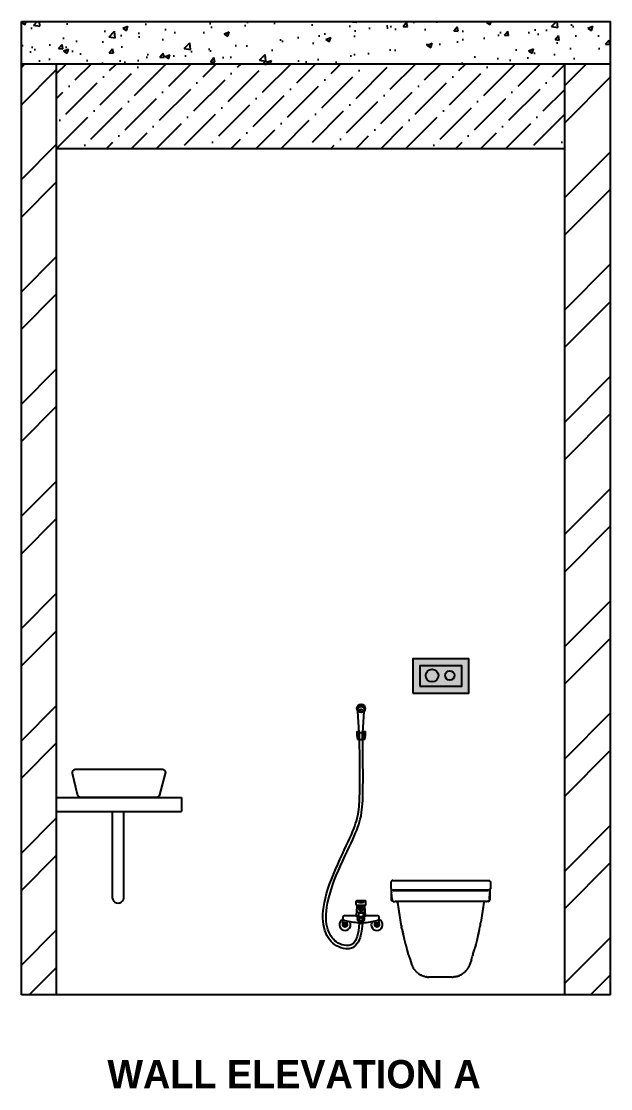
# Model space of a CAD drawing. Header units: inches. Extents: x 9636 to 21597, y -10243 to 557.
# Drawn here: x 10657.4 to 10740.9, y -4391.6 to -4240.3 of the extents above; entities that cross this region are included whole.
import ezdxf

# ---------------------------------------------------------------- set-up
doc = ezdxf.new("R2010")
doc.units = ezdxf.units.IN
doc.header["$MEASUREMENT"] = 0
for name, color, linetype in [('Edges', 7, 'Continuous'), ('IEL-HATCH-002', 7, 'Continuous'), ('VATDUNG', 9, 'Continuous')]:
    doc.layers.add(name, color=color, linetype=linetype)
doc.styles.add('HEMI', font='stylu.ttf')

# ---------------------------------------------------------------- blocks, each defined once
blk = doc.blocks.new('Duravit Wall Hung Toilet fr')
at = {"layer": 'Edges'}
for p, q in [((-0.2774, 0.1777), (-0.2775, 0.1766)), ((-0.2775, 0.1766), (-0.2775, 0.1556)), ((-0.2771, 0.1787), (-0.2774, 0.1777)), ((-0.2767, 0.1798), (-0.2771, 0.1787)), ((-0.2761, 0.1807), (-0.2767, 0.1798)), ((-0.2767, 0.1798), (-0.2765, 0.1798)), ((-0.2759, 0.1807), (-0.2765, 0.1798)), ((-0.2754, 0.1815), (-0.2761, 0.1807)), ((-0.2761, 0.1807), (-0.2759, 0.1807)), ((-0.2752, 0.1815), (-0.2759, 0.1807)), ((-0.2746, 0.1822), (-0.2754, 0.1815)), ((-0.2754, 0.1815), (-0.2752, 0.1815)), ((-0.2743, 0.1822), (-0.2752, 0.1815)), ((-0.2737, 0.1828), (-0.2746, 0.1822)), ((-0.2746, 0.1822), (-0.2743, 0.1822)), ((-0.2734, 0.1828), (-0.2743, 0.1822)), ((-0.2726, 0.1832), (-0.2737, 0.1828)), ((-0.2737, 0.1828), (-0.2734, 0.1828)), ((-0.2724, 0.1832), (-0.2734, 0.1828)), ((-0.2716, 0.1835), (-0.2726, 0.1832)), ((-0.2726, 0.1832), (-0.2724, 0.1832)), ((-0.2713, 0.1835), (-0.2724, 0.1832)), ((-0.2716, 0.1835), (-0.2713, 0.1835)), ((-0.2705, 0.1836), (-0.2713, 0.1835)), ((-0.2705, 0.1836), (0.0834, 0.1836)), ((0.0834, 0.1836), (0.0842, 0.1835)), ((0.0842, 0.1835), (0.0853, 0.1832)), ((0.0845, 0.1835), (0.0842, 0.1835)), ((0.0845, 0.1835), (0.0856, 0.1832)), ((0.0856, 0.1832), (0.0853, 0.1832)), ((0.0853, 0.1832), (0.0863, 0.1828)), ((0.0856, 0.1832), (0.0866, 0.1828)), ((0.0863, 0.1828), (0.0873, 0.1822)), ((0.0866, 0.1828), (0.0863, 0.1828)), ((0.0866, 0.1828), (0.0875, 0.1822)), ((0.0875, 0.1822), (0.0873, 0.1822)), ((0.0873, 0.1822), (0.0881, 0.1815)), ((0.0875, 0.1822), (0.0884, 0.1815)), ((0.0881, 0.1815), (0.0888, 0.1807)), ((0.0884, 0.1815), (0.0881, 0.1815)), ((0.0884, 0.1815), (0.0891, 0.1807)), ((0.0888, 0.1807), (0.0894, 0.1798)), ((0.0891, 0.1807), (0.0888, 0.1807)), ((0.0891, 0.1807), (0.0896, 0.1798)), ((0.0896, 0.1798), (0.0894, 0.1798)), ((0.0896, 0.1798), (0.0901, 0.1787)), ((0.0901, 0.1787), (0.0903, 0.1777)), ((0.0903, 0.1777), (0.0904, 0.1766)), ((0.0904, 0.1766), (0.0904, 0.1556)), ((-0.2775, 0.1556), (-0.2774, 0.1545)), ((-0.2774, 0.1545), (-0.2771, 0.1534)), ((-0.2771, 0.1534), (-0.2767, 0.1524)), ((-0.2767, 0.1524), (-0.2765, 0.1524)), ((-0.2767, 0.1524), (-0.2761, 0.1515)), ((-0.2765, 0.1524), (-0.2759, 0.1515)), ((-0.2761, 0.1515), (-0.2759, 0.1515)), ((-0.2761, 0.1515), (-0.276, 0.1513)), ((-0.276, 0.1136), (-0.276, 0.1513)), ((-0.276, 0.1513), (-0.2754, 0.1506)), ((-0.2759, 0.1515), (-0.2752, 0.1506)), ((-0.2756, 0.1407), (-0.2756, 0.1408)), ((-0.2756, 0.1407), (-0.2756, 0.1399)), ((-0.2756, 0.1399), (-0.2756, 0.1397)), ((-0.2735, 0.1136), (-0.2756, 0.1397)), ((-0.2754, 0.1506), (-0.2752, 0.1506)), ((-0.2754, 0.1506), (-0.2746, 0.1499)), ((-0.2752, 0.1506), (-0.2743, 0.1499)), ((-0.2746, 0.1499), (-0.2737, 0.1493)), ((-0.2746, 0.1499), (-0.2743, 0.1499)), ((-0.2743, 0.1499), (-0.2734, 0.1493)), ((-0.2737, 0.1493), (-0.2734, 0.1493)), ((-0.2737, 0.1493), (-0.2726, 0.1489)), ((-0.2734, 0.1493), (-0.2724, 0.1489)), ((-0.2726, 0.1489), (-0.2716, 0.1487)), ((-0.2726, 0.1489), (-0.2724, 0.1489)), ((-0.2724, 0.1489), (-0.2713, 0.1487)), ((-0.2716, 0.1487), (-0.2713, 0.1487)), ((-0.2713, 0.1487), (-0.2705, 0.1486)), ((-0.2705, 0.1486), (-0.2688, 0.1486)), ((-0.2688, 0.1466), (-0.2697, 0.1466)), ((0.0817, 0.1486), (-0.2688, 0.1486)), ((-0.2688, 0.1486), (-0.2688, 0.1466)), ((-0.2688, 0.1466), (0.0817, 0.1466)), ((0.0834, 0.1486), (0.0817, 0.1486)), ((0.0817, 0.1486), (0.0817, 0.1466)), ((0.0817, 0.1466), (0.0826, 0.1466)), ((0.0842, 0.1487), (0.0834, 0.1486)), ((0.0853, 0.1489), (0.0842, 0.1487)), ((0.0845, 0.1487), (0.0842, 0.1487)), ((0.0856, 0.1489), (0.0845, 0.1487)), ((0.0863, 0.1493), (0.0853, 0.1489)), ((0.0856, 0.1489), (0.0853, 0.1489)), ((0.0866, 0.1493), (0.0856, 0.1489)), ((0.0873, 0.1499), (0.0863, 0.1493)), ((0.0866, 0.1493), (0.0863, 0.1493)), ((0.0865, 0.1136), (0.0885, 0.1397)), ((0.0875, 0.1499), (0.0866, 0.1493)), ((0.0881, 0.1506), (0.0873, 0.1499)), ((0.0875, 0.1499), (0.0873, 0.1499)), ((0.0884, 0.1506), (0.0875, 0.1499)), ((0.0888, 0.1515), (0.0881, 0.1506)), ((0.0884, 0.1506), (0.0881, 0.1506)), ((0.089, 0.1513), (0.0884, 0.1506)), ((0.0885, 0.1407), (0.0885, 0.1408)), ((0.0885, 0.1407), (0.0885, 0.1399)), ((0.0885, 0.1399), (0.0885, 0.1397)), ((0.0894, 0.1524), (0.0888, 0.1515)), ((0.0891, 0.1515), (0.0888, 0.1515)), ((0.0891, 0.1515), (0.089, 0.1513)), ((0.089, 0.1136), (0.089, 0.1513)), ((0.0896, 0.1524), (0.0891, 0.1515)), ((0.0896, 0.1524), (0.0894, 0.1524)), ((0.0901, 0.1534), (0.0896, 0.1524)), ((0.0903, 0.1545), (0.0901, 0.1534)), ((0.0904, 0.1556), (0.0903, 0.1545)), ((-0.276, 0.1125), (-0.276, 0.1136)), ((-0.2757, 0.1114), (-0.276, 0.1125)), ((-0.2753, 0.1104), (-0.2757, 0.1114)), ((-0.2747, 0.1095), (-0.2753, 0.1104)), ((-0.274, 0.1086), (-0.2747, 0.1095)), ((-0.2732, 0.1079), (-0.274, 0.1086)), ((-0.2735, 0.1136), (-0.2735, 0.1127)), ((-0.2735, 0.1127), (-0.2733, 0.1118)), ((-0.2733, 0.1118), (-0.273, 0.1109)), ((-0.2722, 0.1073), (-0.2732, 0.1079)), ((-0.273, 0.1109), (-0.2726, 0.1101)), ((-0.2726, 0.1101), (-0.2721, 0.1093)), ((-0.2712, 0.1069), (-0.2722, 0.1073)), ((-0.2721, 0.1093), (-0.2715, 0.1086)), ((-0.2715, 0.1086), (-0.2708, 0.108)), ((-0.2701, 0.1067), (-0.2712, 0.1069)), ((-0.2708, 0.108), (-0.27, 0.1075)), ((-0.269, 0.1066), (-0.2701, 0.1067)), ((-0.27, 0.1075), (-0.2692, 0.1071)), ((-0.2692, 0.1071), (-0.2692, 0.1071)), ((-0.2692, 0.1071), (-0.2684, 0.1068)), ((-0.269, 0.1066), (-0.2683, 0.1066)), ((-0.2684, 0.1068), (-0.2683, 0.1068)), ((-0.2683, 0.1068), (-0.2675, 0.1066)), ((-0.2683, 0.1068), (-0.2683, 0.1068)), ((-0.2683, 0.1066), (-0.2677, 0.1066)), ((-0.2677, 0.1066), (-0.2675, 0.1066)), ((-0.2675, 0.1066), (-0.2674, 0.1066)), ((-0.2674, 0.1066), (-0.2672, 0.1066)), ((-0.2672, 0.1066), (-0.267, 0.1066)), ((-0.267, 0.1066), (-0.2669, 0.1066)), ((-0.2669, 0.1066), (-0.2665, 0.1066)), ((-0.2665, 0.1066), (-0.2663, 0.1065)), ((-0.2663, 0.1065), (-0.2657, 0.1065)), ((-0.2657, 0.1065), (-0.2654, 0.1065)), ((-0.2654, 0.1065), (-0.2649, 0.1065)), ((-0.2649, 0.1065), (-0.2644, 0.1065)), ((-0.2644, 0.1065), (-0.2639, 0.1065)), ((-0.2639, 0.1065), (-0.2633, 0.1065)), ((-0.2633, 0.1065), (-0.2618, 0.1064)), ((-0.2573, 0.1064), (-0.2618, 0.1064)), ((-0.2412, 0.1063), (-0.2574, 0.1064)), ((-0.253, 0.1022), (-0.2529, 0.1019)), ((-0.2529, 0.1019), (-0.2526, 0.0997)), ((-0.2523, 0.097), (-0.2526, 0.0997)), ((-0.2523, 0.097), (-0.2521, 0.0956)), ((-0.2521, 0.0956), (-0.2507, 0.0855)), ((-0.2521, 0.0956), (-0.2416, 0.0298)), ((-0.2507, 0.0855), (-0.2416, 0.0298)), ((-0.0432, 0.1062), (-0.2412, 0.1063)), ((0.0424, 0.1063), (-0.0432, 0.1062)), ((0.0622, 0.1064), (0.0424, 0.1063)), ((0.065, 0.0956), (0.0545, 0.0298)), ((0.0636, 0.0855), (0.0545, 0.0298)), ((0.0702, 0.1064), (0.0622, 0.1064)), ((0.065, 0.0956), (0.0636, 0.0855)), ((0.0652, 0.097), (0.065, 0.0956)), ((0.0656, 0.0997), (0.0652, 0.097)), ((0.0659, 0.1022), (0.0656, 0.0997)), ((0.073, 0.1064), (0.0703, 0.1064)), ((0.073, 0.1064), (0.0747, 0.1064)), ((0.0747, 0.1064), (0.0762, 0.1065)), ((0.0768, 0.1065), (0.0762, 0.1065)), ((0.0774, 0.1065), (0.0768, 0.1065)), ((0.0779, 0.1065), (0.0774, 0.1065)), ((0.0783, 0.1065), (0.0779, 0.1065)), ((0.0787, 0.1065), (0.0783, 0.1065)), ((0.0792, 0.1065), (0.0787, 0.1065)), ((0.0794, 0.1066), (0.0792, 0.1065)), ((0.0798, 0.1066), (0.0794, 0.1066)), ((0.08, 0.1066), (0.0798, 0.1066)), ((0.0801, 0.1066), (0.08, 0.1066)), ((0.0803, 0.1066), (0.0801, 0.1066)), ((0.0804, 0.1066), (0.0803, 0.1066)), ((0.0812, 0.1068), (0.0804, 0.1066)), ((0.0806, 0.1066), (0.0804, 0.1066)), ((0.0813, 0.1066), (0.0806, 0.1066)), ((0.0813, 0.1068), (0.0812, 0.1068)), ((0.0812, 0.1068), (0.0812, 0.1068)), ((0.0821, 0.1071), (0.0813, 0.1068)), ((0.082, 0.1066), (0.0813, 0.1066)), ((0.082, 0.1066), (0.0831, 0.1067)), ((0.083, 0.1075), (0.0821, 0.1071)), ((0.0821, 0.1071), (0.0821, 0.1071)), ((0.0837, 0.108), (0.083, 0.1075)), ((0.0831, 0.1067), (0.0841, 0.1069)), ((0.0844, 0.1086), (0.0837, 0.108)), ((0.0841, 0.1069), (0.0851, 0.1073)), ((0.085, 0.1093), (0.0844, 0.1086)), ((0.0855, 0.1101), (0.085, 0.1093)), ((0.0851, 0.1073), (0.0861, 0.1079)), ((0.0859, 0.1109), (0.0855, 0.1101)), ((0.0862, 0.1118), (0.0859, 0.1109)), ((0.0861, 0.1079), (0.0869, 0.1086)), ((0.0864, 0.1127), (0.0862, 0.1118)), ((0.0865, 0.1136), (0.0864, 0.1127)), ((0.0869, 0.1086), (0.0876, 0.1095)), ((0.0876, 0.1095), (0.0882, 0.1104)), ((0.0882, 0.1104), (0.0886, 0.1114)), ((0.0886, 0.1114), (0.0889, 0.1125)), ((0.0889, 0.1125), (0.089, 0.1136)), ((-0.2416, 0.0298), (-0.2406, 0.0249)), ((-0.2405, 0.0242), (-0.2406, 0.0249)), ((-0.2402, 0.0226), (-0.2405, 0.0242)), ((-0.2396, 0.0196), (-0.2402, 0.0226)), ((-0.2395, 0.019), (-0.2396, 0.0196)), ((-0.2395, 0.019), (-0.2395, 0.0189)), ((-0.2395, 0.0189), (-0.2394, 0.0188)), ((-0.2394, 0.0188), (-0.2393, 0.0178)), ((-0.2393, 0.0178), (-0.2384, 0.0136)), ((-0.2384, 0.0136), (-0.2383, 0.0129)), ((-0.2382, 0.0124), (-0.2383, 0.0129)), ((-0.238, 0.0117), (-0.2382, 0.0124)), ((-0.238, 0.0117), (-0.2379, 0.011)), ((-0.2363, 0.0035), (-0.2379, 0.011)), ((-0.2363, 0.0035), (-0.2361, 0.0024)), ((-0.2361, 0.0024), (-0.2359, 0.0013)), ((-0.2359, 0.0013), (-0.2357, 0.0005)), ((-0.2357, 0.0005), (-0.2354, -0.0008)), ((0.0486, 0.0005), (0.0483, -0.0008)), ((0.0488, 0.0013), (0.0486, 0.0005)), ((0.049, 0.0024), (0.0488, 0.0013)), ((0.0493, 0.0035), (0.049, 0.0024)), ((0.0493, 0.0035), (0.0508, 0.011)), ((0.051, 0.0117), (0.0508, 0.011)), ((0.051, 0.0117), (0.0511, 0.0124)), ((0.0511, 0.0124), (0.0512, 0.0129)), ((0.0513, 0.0136), (0.0512, 0.0129)), ((0.0522, 0.0178), (0.0513, 0.0136)), ((0.0524, 0.0188), (0.0522, 0.0178)), ((0.0525, 0.0196), (0.0524, 0.019)), ((0.0524, 0.019), (0.0524, 0.0189)), ((0.0524, 0.0189), (0.0524, 0.0188)), ((0.0525, 0.0196), (0.0531, 0.0226)), ((0.0531, 0.0226), (0.0534, 0.0242)), ((0.0534, 0.0242), (0.0535, 0.0249)), ((0.0535, 0.0249), (0.0545, 0.0298)), ((-0.2352, -0.0019), (-0.2354, -0.0008)), ((-0.2351, -0.0021), (-0.2352, -0.0019)), ((-0.2349, -0.0032), (-0.2351, -0.0021)), ((-0.2349, -0.0032), (-0.234, -0.0071)), ((-0.2334, -0.01), (-0.234, -0.0071)), ((-0.2334, -0.01), (-0.2328, -0.0125)), ((-0.2334, -0.01), (-0.228, -0.0334)), ((-0.2328, -0.0125), (-0.2323, -0.0149)), ((-0.2323, -0.0151), (-0.2323, -0.0149)), ((-0.2322, -0.0156), (-0.2323, -0.0151)), ((-0.2322, -0.0156), (-0.232, -0.0162)), ((-0.232, -0.0162), (-0.228, -0.0334)), ((-0.228, -0.0334), (-0.2231, -0.0524)), ((0.0409, -0.0334), (0.0361, -0.0524)), ((0.0463, -0.01), (0.0409, -0.0334)), ((0.045, -0.0162), (0.0409, -0.0334)), ((0.0451, -0.0156), (0.045, -0.0162)), ((0.0451, -0.0156), (0.0452, -0.0151)), ((0.0458, -0.0125), (0.0452, -0.0149)), ((0.0452, -0.0151), (0.0452, -0.0149)), ((0.0463, -0.01), (0.0458, -0.0125)), ((0.0463, -0.01), (0.047, -0.0071)), ((0.0478, -0.0032), (0.047, -0.0071)), ((0.0478, -0.0032), (0.0481, -0.0021)), ((0.0481, -0.0019), (0.0483, -0.0008)), ((0.0481, -0.0021), (0.0481, -0.0019)), ((-0.2231, -0.0524), (-0.223, -0.0529)), ((-0.223, -0.0529), (-0.223, -0.0531)), ((-0.223, -0.0531), (-0.2229, -0.0533)), ((-0.2229, -0.0535), (-0.2229, -0.0533)), ((-0.2229, -0.0535), (-0.2198, -0.0649)), ((-0.2198, -0.0649), (-0.2182, -0.0707)), ((-0.2181, -0.0708), (-0.2182, -0.0707)), ((-0.2181, -0.0711), (-0.2181, -0.0708)), ((-0.2128, -0.0893), (-0.2181, -0.0711)), ((0.0257, -0.0893), (0.031, -0.0711)), ((0.0311, -0.0708), (0.031, -0.0711)), ((0.0327, -0.0649), (0.0311, -0.0707)), ((0.0311, -0.0708), (0.0311, -0.0707)), ((0.0358, -0.0535), (0.0327, -0.0649)), ((0.0358, -0.0533), (0.0359, -0.0531)), ((0.0358, -0.0535), (0.0358, -0.0533)), ((0.0361, -0.0524), (0.0359, -0.0529)), ((0.0359, -0.0529), (0.0359, -0.0531)), ((-0.2128, -0.0893), (-0.2127, -0.0895)), ((-0.2127, -0.0896), (-0.2127, -0.0895)), ((-0.2127, -0.0896), (-0.2108, -0.0958)), ((-0.2108, -0.0958), (-0.2098, -0.0988)), ((-0.2098, -0.0988), (-0.207, -0.1079)), ((-0.207, -0.1079), (-0.201, -0.126)), ((0.0199, -0.1079), (0.014, -0.126)), ((0.0199, -0.1079), (0.0228, -0.0988)), ((0.0228, -0.0988), (0.0237, -0.0958)), ((0.0256, -0.0896), (0.0237, -0.0958)), ((0.0257, -0.0893), (0.0256, -0.0895)), ((0.0256, -0.0896), (0.0256, -0.0895)), ((-0.201, -0.126), (-0.1996, -0.1298)), ((-0.1996, -0.1298), (-0.1996, -0.1299)), ((-0.1996, -0.1299), (-0.1995, -0.13)), ((-0.1995, -0.1301), (-0.1995, -0.13)), ((-0.1995, -0.1301), (-0.1994, -0.1302)), ((-0.1994, -0.1302), (-0.1992, -0.1308)), ((-0.1992, -0.1308), (-0.1991, -0.131)), ((-0.1991, -0.131), (-0.199, -0.1313)), ((-0.199, -0.1313), (-0.1988, -0.1316)), ((-0.1988, -0.1316), (-0.1979, -0.1337)), ((-0.1979, -0.1337), (-0.1979, -0.1337)), ((-0.1978, -0.1339), (-0.1979, -0.1337)), ((-0.1978, -0.1339), (-0.1977, -0.134)), ((-0.1977, -0.134), (-0.1977, -0.1341)), ((-0.1976, -0.1342), (-0.1977, -0.1341)), ((-0.1976, -0.1343), (-0.1976, -0.1342)), ((-0.1975, -0.1344), (-0.1976, -0.1343)), ((-0.1973, -0.1347), (-0.1975, -0.1344)), ((-0.1973, -0.1347), (-0.1973, -0.1348)), ((-0.1971, -0.1352), (-0.1973, -0.1348)), ((-0.1969, -0.1355), (-0.1971, -0.1352)), ((-0.1969, -0.1355), (-0.1967, -0.136)), ((-0.1965, -0.1363), (-0.1967, -0.136)), ((-0.1965, -0.1363), (-0.196, -0.1373)), ((-0.196, -0.1373), (-0.196, -0.1374)), ((-0.1959, -0.1375), (-0.196, -0.1374)), ((-0.1959, -0.1375), (-0.1958, -0.1377)), ((-0.1958, -0.1377), (-0.1957, -0.1379)), ((-0.1957, -0.1379), (-0.1951, -0.1388)), ((-0.1951, -0.1388), (-0.1949, -0.1392)), ((-0.1949, -0.1392), (-0.1948, -0.1393)), ((-0.1948, -0.1393), (-0.1939, -0.1409)), ((-0.1938, -0.141), (-0.1939, -0.1409)), ((-0.1938, -0.141), (-0.1937, -0.1411)), ((-0.1936, -0.1414), (-0.1937, -0.1411)), ((-0.1936, -0.1414), (-0.1934, -0.1416)), ((-0.1934, -0.1416), (-0.1932, -0.1419)), ((-0.1932, -0.1419), (-0.1931, -0.142)), ((-0.1931, -0.1422), (-0.1931, -0.142)), ((-0.1931, -0.1422), (-0.193, -0.1422)), ((-0.193, -0.1422), (-0.1928, -0.1425)), ((-0.1928, -0.1425), (-0.1928, -0.1425)), ((-0.1928, -0.1425), (-0.1927, -0.1426)), ((-0.1927, -0.1427), (-0.1927, -0.1426)), ((-0.1927, -0.1427), (-0.1926, -0.1428)), ((-0.1926, -0.1428), (-0.1925, -0.143)), ((-0.1925, -0.143), (-0.1924, -0.1432)), ((-0.1919, -0.1439), (-0.1924, -0.1432)), ((-0.1916, -0.1443), (-0.1919, -0.1439)), ((-0.1916, -0.1443), (-0.1914, -0.1445)), ((-0.1914, -0.1445), (-0.1913, -0.1446)), ((-0.1913, -0.1447), (-0.1913, -0.1446)), ((-0.1913, -0.1447), (-0.1912, -0.1447)), ((-0.1912, -0.1449), (-0.1912, -0.1447)), ((-0.1912, -0.1449), (-0.1911, -0.1449)), ((-0.191, -0.1451), (-0.1911, -0.1449)), ((-0.191, -0.1451), (-0.1903, -0.1459)), ((-0.1903, -0.1459), (-0.1896, -0.1469)), ((-0.1896, -0.1469), (-0.1894, -0.1472)), ((-0.1893, -0.1473), (-0.1894, -0.1472)), ((-0.1893, -0.1473), (-0.1892, -0.1474)), ((-0.1891, -0.1475), (-0.1892, -0.1474)), ((-0.189, -0.1476), (-0.1891, -0.1475)), ((-0.1889, -0.1478), (-0.189, -0.1476)), ((-0.1887, -0.148), (-0.1889, -0.1478)), ((-0.1887, -0.148), (-0.1884, -0.1484)), ((-0.1884, -0.1484), (-0.1883, -0.1486)), ((-0.1883, -0.1486), (-0.1877, -0.1491)), ((-0.1877, -0.1491), (-0.1877, -0.1492)), ((-0.1877, -0.1492), (-0.1875, -0.1495)), ((-0.1873, -0.1497), (-0.1875, -0.1495)), ((-0.1873, -0.1497), (-0.1871, -0.1498)), ((-0.187, -0.1499), (-0.1871, -0.1498)), ((-0.187, -0.1499), (-0.1868, -0.1502)), ((-0.1868, -0.1502), (-0.1866, -0.1504)), ((-0.1866, -0.1504), (-0.1866, -0.1505)), ((-0.1866, -0.1505), (-0.1866, -0.1505)), ((-0.1866, -0.1505), (-0.1864, -0.1506)), ((-0.1864, -0.1506), (-0.1864, -0.1507)), ((-0.1863, -0.1507), (-0.1864, -0.1507)), ((-0.1863, -0.1507), (-0.1861, -0.1509)), ((-0.1861, -0.1509), (-0.1859, -0.1512)), ((-0.1843, -0.1528), (-0.1859, -0.1512)), ((-0.1843, -0.1528), (-0.1838, -0.1533)), ((-0.1837, -0.1535), (-0.1838, -0.1533)), ((-0.1836, -0.1535), (-0.1837, -0.1535)), ((-0.1835, -0.1537), (-0.1836, -0.1535)), ((-0.1835, -0.1537), (-0.1834, -0.1537)), ((-0.1829, -0.1542), (-0.1834, -0.1537)), ((-0.1829, -0.1542), (-0.1825, -0.1546)), ((-0.1825, -0.1546), (-0.1823, -0.1548)), ((-0.1822, -0.1549), (-0.1823, -0.1548)), ((-0.1822, -0.1549), (-0.1819, -0.1552)), ((-0.1819, -0.1552), (-0.1817, -0.1553)), ((-0.1814, -0.1556), (-0.1817, -0.1553)), ((-0.1814, -0.1556), (-0.1813, -0.1557)), ((-0.1813, -0.1557), (-0.1811, -0.1558)), ((-0.1811, -0.1558), (-0.1811, -0.1559)), ((-0.1807, -0.1562), (-0.1811, -0.1559)), ((-0.1807, -0.1562), (-0.1806, -0.1563)), ((-0.1806, -0.1563), (-0.1805, -0.1564)), ((-0.1804, -0.1565), (-0.1805, -0.1564)), ((-0.1804, -0.1565), (-0.1802, -0.1566)), ((-0.1798, -0.157), (-0.1802, -0.1566)), ((-0.1798, -0.157), (-0.1785, -0.1581)), ((-0.0073, -0.157), (-0.0086, -0.1581)), ((-0.0073, -0.157), (-0.0069, -0.1566)), ((-0.0067, -0.1565), (-0.0069, -0.1566)), ((-0.0067, -0.1565), (-0.0066, -0.1564)), ((-0.0064, -0.1563), (-0.0066, -0.1564)), ((-0.0064, -0.1563), (-0.0063, -0.1562)), ((-0.0063, -0.1562), (-0.006, -0.1559)), ((-0.0059, -0.1558), (-0.006, -0.1559)), ((-0.0058, -0.1557), (-0.0059, -0.1558)), ((-0.0058, -0.1557), (-0.0057, -0.1556)), ((-0.0057, -0.1556), (-0.0053, -0.1553)), ((-0.0052, -0.1552), (-0.0053, -0.1553)), ((-0.0049, -0.1549), (-0.0052, -0.1552)), ((-0.0049, -0.1549), (-0.0048, -0.1548)), ((-0.0046, -0.1546), (-0.0048, -0.1548)), ((-0.0041, -0.1542), (-0.0046, -0.1546)), ((-0.0041, -0.1542), (-0.0037, -0.1537)), ((-0.0036, -0.1537), (-0.0037, -0.1537)), ((-0.0036, -0.1537), (-0.0035, -0.1536)), ((-0.0035, -0.1536), (-0.0034, -0.1535)), ((-0.0034, -0.1535), (-0.0032, -0.1533)), ((-0.0028, -0.1528), (-0.0032, -0.1533)), ((-0.0011, -0.1512), (-0.0028, -0.1528)), ((-0.0009, -0.1509), (-0.0011, -0.1512)), ((-0.0007, -0.1507), (-0.0009, -0.1509)), ((-0.0005, -0.1505), (-0.0007, -0.1506)), ((-0.0007, -0.1506), (-0.0007, -0.1507)), ((-0.0007, -0.1507), (-0.0007, -0.1507)), ((-0.0005, -0.1505), (-0.0002, -0.1502)), ((0, -0.1499), (-0.0002, -0.1502)), ((0, -0.1499), (0.0001, -0.1498)), ((0.0002, -0.1497), (0.0001, -0.1498)), ((0.0002, -0.1497), (0.0004, -0.1495)), ((0.0006, -0.1492), (0.0004, -0.1495)), ((0.0007, -0.1491), (0.0006, -0.1492)), ((0.0011, -0.1487), (0.0007, -0.1491)), ((0.0012, -0.1485), (0.0011, -0.1487)), ((0.0012, -0.1485), (0.0017, -0.148)), ((0.0017, -0.148), (0.0018, -0.1478)), ((0.0017, -0.148), (0.0017, -0.148)), ((0.0018, -0.1478), (0.002, -0.1476)), ((0.002, -0.1475), (0.0022, -0.1474)), ((0.002, -0.1476), (0.002, -0.1475)), ((0.0022, -0.1473), (0.0023, -0.1472)), ((0.0022, -0.1473), (0.0022, -0.1474)), ((0.0026, -0.1469), (0.0023, -0.1472)), ((0.0033, -0.1459), (0.0026, -0.1469)), ((0.0039, -0.1451), (0.0033, -0.1459)), ((0.0039, -0.1451), (0.0041, -0.1449)), ((0.0043, -0.1446), (0.0041, -0.1449)), ((0.0044, -0.1445), (0.0043, -0.1446)), ((0.0045, -0.1443), (0.0044, -0.1445)), ((0.0048, -0.1439), (0.0045, -0.1443)), ((0.0048, -0.1439), (0.0053, -0.1432)), ((0.0054, -0.143), (0.0053, -0.1432)), ((0.0055, -0.1428), (0.0054, -0.143)), ((0.0056, -0.1427), (0.0055, -0.1428)), ((0.0057, -0.1426), (0.0056, -0.1427)), ((0.0059, -0.1422), (0.0057, -0.1425)), ((0.0057, -0.1425), (0.0057, -0.1425)), ((0.0057, -0.1425), (0.0057, -0.1426)), ((0.0059, -0.1422), (0.006, -0.1422)), ((0.006, -0.1422), (0.0061, -0.142)), ((0.0064, -0.1416), (0.0061, -0.1419)), ((0.0061, -0.1419), (0.0061, -0.142)), ((0.0065, -0.1414), (0.0064, -0.1416)), ((0.0065, -0.1414), (0.0067, -0.1411)), ((0.0068, -0.1409), (0.0067, -0.141)), ((0.0067, -0.141), (0.0067, -0.1411)), ((0.0077, -0.1393), (0.0068, -0.1409)), ((0.0078, -0.1392), (0.0077, -0.1393)), ((0.008, -0.1388), (0.0078, -0.1392)), ((0.0086, -0.1379), (0.008, -0.1388)), ((0.0086, -0.1379), (0.0087, -0.1377)), ((0.0088, -0.1375), (0.0087, -0.1377)), ((0.0088, -0.1375), (0.0089, -0.1374)), ((0.0094, -0.1363), (0.0089, -0.1373)), ((0.0089, -0.1373), (0.0089, -0.1374)), ((0.0094, -0.1363), (0.0096, -0.136)), ((0.0098, -0.1355), (0.0096, -0.136)), ((0.0098, -0.1355), (0.01, -0.1352)), ((0.0102, -0.1348), (0.01, -0.1352)), ((0.0103, -0.1347), (0.0102, -0.1348)), ((0.0103, -0.1347), (0.0105, -0.1344)), ((0.0105, -0.1342), (0.0106, -0.1341)), ((0.0105, -0.1343), (0.0105, -0.1342)), ((0.0105, -0.1344), (0.0105, -0.1343)), ((0.0107, -0.1339), (0.0106, -0.134)), ((0.0106, -0.134), (0.0106, -0.1341)), ((0.0107, -0.1339), (0.0108, -0.1337)), ((0.0117, -0.1316), (0.0108, -0.1337)), ((0.0108, -0.1337), (0.0108, -0.1337)), ((0.0119, -0.1313), (0.0117, -0.1316)), ((0.012, -0.131), (0.0119, -0.1313)), ((0.0121, -0.1308), (0.012, -0.131)), ((0.0124, -0.1302), (0.0121, -0.1308)), ((0.0124, -0.1301), (0.0125, -0.13)), ((0.0124, -0.1301), (0.0124, -0.1302)), ((0.014, -0.126), (0.0125, -0.1298)), ((0.0125, -0.1298), (0.0125, -0.1299)), ((0.0125, -0.1299), (0.0125, -0.13)), ((-0.1785, -0.1581), (-0.1773, -0.159)), ((-0.1773, -0.159), (-0.1772, -0.1591)), ((-0.1769, -0.1593), (-0.1772, -0.1591)), ((-0.1772, -0.1591), (-0.1772, -0.1591)), ((-0.1769, -0.1593), (-0.1764, -0.1597)), ((-0.1764, -0.1597), (-0.1758, -0.1601)), ((-0.1758, -0.1601), (-0.1755, -0.1603)), ((-0.1752, -0.1605), (-0.1755, -0.1603)), ((-0.1742, -0.1612), (-0.1752, -0.1605)), ((-0.1742, -0.1612), (-0.1742, -0.1612)), ((-0.1742, -0.1612), (-0.174, -0.1614)), ((-0.174, -0.1614), (-0.174, -0.1614)), ((-0.1739, -0.1614), (-0.174, -0.1614)), ((-0.1739, -0.1615), (-0.1739, -0.1614)), ((-0.1738, -0.1615), (-0.1739, -0.1615)), ((-0.1738, -0.1615), (-0.1738, -0.1616)), ((-0.1738, -0.1615), (-0.1738, -0.1615)), ((-0.1736, -0.1616), (-0.1738, -0.1616)), ((-0.1736, -0.1616), (-0.173, -0.1621)), ((-0.173, -0.1621), (-0.1712, -0.1632)), ((-0.1706, -0.1635), (-0.1712, -0.1632)), ((-0.1706, -0.1635), (-0.1703, -0.1637)), ((-0.1702, -0.1638), (-0.1703, -0.1637)), ((-0.1701, -0.1639), (-0.1702, -0.1638)), ((-0.1701, -0.1639), (-0.1697, -0.1641)), ((-0.1697, -0.1641), (-0.1695, -0.1642)), ((-0.1695, -0.1642), (-0.1691, -0.1644)), ((-0.1691, -0.1644), (-0.1689, -0.1645)), ((-0.1689, -0.1645), (-0.1675, -0.1653)), ((-0.1667, -0.1657), (-0.1675, -0.1653)), ((-0.1667, -0.1657), (-0.1667, -0.1657)), ((-0.1667, -0.1657), (-0.1664, -0.1658)), ((-0.1664, -0.1658), (-0.1664, -0.1659)), ((-0.1664, -0.1659), (-0.1663, -0.1659)), ((-0.1663, -0.1659), (-0.1661, -0.166)), ((-0.1661, -0.166), (-0.1661, -0.166)), ((-0.1661, -0.166), (-0.1657, -0.1662)), ((-0.1654, -0.1664), (-0.1657, -0.1662)), ((-0.1651, -0.1665), (-0.1654, -0.1664)), ((-0.1651, -0.1665), (-0.1646, -0.1667)), ((-0.1646, -0.1667), (-0.1643, -0.1669)), ((-0.1643, -0.1669), (-0.1641, -0.167)), ((-0.1636, -0.1672), (-0.1641, -0.167)), ((-0.1633, -0.1674), (-0.1636, -0.1672)), ((-0.1633, -0.1674), (-0.1633, -0.1673)), ((-0.1633, -0.1674), (-0.163, -0.1675)), ((-0.163, -0.1675), (-0.1629, -0.1675)), ((-0.1629, -0.1675), (-0.163, -0.1675)), ((-0.1629, -0.1675), (-0.1626, -0.1676)), ((-0.1623, -0.1678), (-0.1626, -0.1676)), ((-0.1615, -0.1681), (-0.1623, -0.1678)), ((-0.1612, -0.1682), (-0.1615, -0.1681)), ((-0.161, -0.1683), (-0.1612, -0.1682)), ((-0.161, -0.1683), (-0.161, -0.1683)), ((-0.161, -0.1683), (-0.1605, -0.1685)), ((-0.1605, -0.1685), (-0.1597, -0.1688)), ((-0.1594, -0.1689), (-0.1597, -0.1688)), ((-0.1591, -0.1691), (-0.1594, -0.1689)), ((-0.1591, -0.1691), (-0.159, -0.1691)), ((-0.1582, -0.1694), (-0.159, -0.1691)), ((-0.1572, -0.1697), (-0.1582, -0.1694)), ((-0.1572, -0.1697), (-0.1571, -0.1697)), ((-0.1571, -0.1697), (-0.1562, -0.17)), ((-0.1562, -0.1701), (-0.1562, -0.17)), ((-0.1562, -0.1701), (-0.1561, -0.1701)), ((-0.1561, -0.1701), (-0.1561, -0.1701)), ((-0.1557, -0.1702), (-0.1561, -0.1701)), ((-0.1557, -0.1702), (-0.1556, -0.1702)), ((-0.1557, -0.1702), (-0.1556, -0.1702)), ((-0.1554, -0.1703), (-0.1556, -0.1702)), ((-0.1554, -0.1703), (-0.1552, -0.1704)), ((-0.1552, -0.1704), (-0.1539, -0.1707)), ((-0.1536, -0.1708), (-0.1539, -0.1707)), ((-0.1535, -0.1708), (-0.1536, -0.1708)), ((-0.1532, -0.1709), (-0.1535, -0.1708)), ((-0.153, -0.171), (-0.1532, -0.1709)), ((-0.1529, -0.171), (-0.153, -0.171)), ((-0.152, -0.1713), (-0.1529, -0.171)), ((-0.152, -0.1713), (-0.1518, -0.1713)), ((-0.1518, -0.1713), (-0.1516, -0.1714)), ((-0.1516, -0.1714), (-0.1514, -0.1714)), ((-0.1514, -0.1714), (-0.1512, -0.1715)), ((-0.1512, -0.1715), (-0.1494, -0.1718)), ((-0.1494, -0.1718), (-0.1492, -0.1719)), ((-0.1492, -0.1719), (-0.149, -0.1719)), ((-0.149, -0.1719), (-0.1478, -0.1722)), ((-0.1478, -0.1722), (-0.1475, -0.1722)), ((-0.1475, -0.1722), (-0.1474, -0.1723)), ((-0.1474, -0.1723), (-0.1473, -0.1723)), ((-0.1474, -0.1723), (-0.1474, -0.1723)), ((-0.1473, -0.1723), (-0.1472, -0.1723)), ((-0.1472, -0.1723), (-0.1471, -0.1723)), ((-0.1468, -0.1724), (-0.1471, -0.1723)), ((-0.1459, -0.1725), (-0.1468, -0.1724)), ((-0.1456, -0.1726), (-0.1459, -0.1725)), ((-0.1459, -0.1725), (-0.1459, -0.1725)), ((-0.1456, -0.1726), (-0.1455, -0.1726)), ((-0.1451, -0.1726), (-0.1455, -0.1726)), ((-0.1451, -0.1726), (-0.1435, -0.1729)), ((-0.1435, -0.1729), (-0.1433, -0.1729)), ((-0.1435, -0.1729), (-0.1435, -0.1729)), ((-0.1435, -0.1729), (-0.1435, -0.1729)), ((-0.1433, -0.1729), (-0.1432, -0.1729)), ((-0.1431, -0.1729), (-0.1432, -0.1729)), ((-0.1431, -0.1729), (-0.143, -0.1729)), ((-0.143, -0.1729), (-0.1406, -0.1731)), ((-0.1406, -0.1731), (-0.1405, -0.1732)), ((-0.1405, -0.1732), (-0.1404, -0.1732)), ((-0.1404, -0.1732), (-0.1391, -0.1733)), ((-0.1391, -0.1733), (-0.1391, -0.1733)), ((-0.1391, -0.1733), (-0.139, -0.1733)), ((-0.139, -0.1733), (-0.1389, -0.1733)), ((-0.139, -0.1733), (-0.139, -0.1733)), ((-0.1348, -0.1734), (-0.1389, -0.1733)), ((-0.0523, -0.1734), (-0.1348, -0.1734)), ((-0.0523, -0.1734), (-0.0482, -0.1733)), ((-0.0481, -0.1733), (-0.0482, -0.1733)), ((-0.0481, -0.1733), (-0.0481, -0.1733)), ((-0.048, -0.1733), (-0.0481, -0.1733)), ((-0.0467, -0.1732), (-0.048, -0.1733)), ((-0.048, -0.1733), (-0.048, -0.1733)), ((-0.0466, -0.1732), (-0.0467, -0.1732)), ((-0.0465, -0.1731), (-0.0466, -0.1732)), ((-0.044, -0.1729), (-0.0465, -0.1731)), ((-0.044, -0.1729), (-0.0439, -0.1729)), ((-0.0439, -0.1729), (-0.0438, -0.1729)), ((-0.0438, -0.1729), (-0.0437, -0.1729)), ((-0.0436, -0.1729), (-0.0437, -0.1729)), ((-0.0436, -0.1729), (-0.0436, -0.1729)), ((-0.0435, -0.1729), (-0.0436, -0.1729)), ((-0.042, -0.1726), (-0.0435, -0.1729)), ((-0.0415, -0.1726), (-0.042, -0.1726)), ((-0.0412, -0.1725), (-0.0415, -0.1726)), ((-0.0415, -0.1726), (-0.0415, -0.1726)), ((-0.0411, -0.1725), (-0.0412, -0.1725)), ((-0.0411, -0.1725), (-0.0403, -0.1724)), ((-0.0403, -0.1724), (-0.04, -0.1723)), ((-0.0403, -0.1724), (-0.0403, -0.1724)), ((-0.0399, -0.1723), (-0.04, -0.1723)), ((-0.0398, -0.1723), (-0.0399, -0.1723)), ((-0.0397, -0.1723), (-0.0398, -0.1723)), ((-0.0397, -0.1723), (-0.0396, -0.1723)), ((-0.0395, -0.1722), (-0.0396, -0.1723)), ((-0.0393, -0.1722), (-0.0395, -0.1722)), ((-0.038, -0.1719), (-0.0393, -0.1722)), ((-0.0379, -0.1719), (-0.038, -0.1719)), ((-0.0377, -0.1718), (-0.0379, -0.1719)), ((-0.0359, -0.1715), (-0.0377, -0.1718)), ((-0.0357, -0.1714), (-0.0359, -0.1715)), ((-0.0355, -0.1714), (-0.0357, -0.1714)), ((-0.0353, -0.1713), (-0.0355, -0.1714)), ((-0.0351, -0.1713), (-0.0353, -0.1713)), ((-0.0351, -0.1713), (-0.0342, -0.171)), ((-0.0342, -0.171), (-0.0341, -0.171)), ((-0.0341, -0.171), (-0.0339, -0.1709)), ((-0.0339, -0.1709), (-0.0336, -0.1708)), ((-0.0336, -0.1708), (-0.0334, -0.1708)), ((-0.0334, -0.1708), (-0.0332, -0.1707)), ((-0.0319, -0.1704), (-0.0332, -0.1707)), ((-0.0317, -0.1703), (-0.0319, -0.1704)), ((-0.0317, -0.1703), (-0.0314, -0.1702)), ((-0.0314, -0.1702), (-0.031, -0.1701)), ((-0.0314, -0.1702), (-0.0314, -0.1702)), ((-0.0314, -0.1702), (-0.0314, -0.1702)), ((-0.031, -0.1701), (-0.0309, -0.1701)), ((-0.0309, -0.1701), (-0.0308, -0.17)), ((-0.0299, -0.1697), (-0.0308, -0.17)), ((-0.0298, -0.1697), (-0.0299, -0.1697)), ((-0.0298, -0.1697), (-0.0288, -0.1694)), ((-0.0288, -0.1694), (-0.0281, -0.1691)), ((-0.028, -0.1691), (-0.0281, -0.1691)), ((-0.028, -0.1691), (-0.0277, -0.1689)), ((-0.0277, -0.1689), (-0.0274, -0.1688)), ((-0.0266, -0.1685), (-0.0274, -0.1688)), ((-0.0261, -0.1683), (-0.0266, -0.1685)), ((-0.026, -0.1683), (-0.0261, -0.1683)), ((-0.026, -0.1683), (-0.0259, -0.1682)), ((-0.0259, -0.1682), (-0.0256, -0.1681)), ((-0.0256, -0.1681), (-0.0248, -0.1678)), ((-0.0248, -0.1678), (-0.0245, -0.1676)), ((-0.0241, -0.1675), (-0.0245, -0.1676)), ((-0.0238, -0.1674), (-0.0241, -0.1675)), ((-0.0241, -0.1675), (-0.0241, -0.1675)), ((-0.0241, -0.1675), (-0.0241, -0.1675)), ((-0.0238, -0.1674), (-0.0234, -0.1672)), ((-0.0238, -0.1674), (-0.0238, -0.1673)), ((-0.0234, -0.1672), (-0.023, -0.167)), ((-0.0228, -0.1669), (-0.023, -0.167)), ((-0.0225, -0.1667), (-0.0228, -0.1669)), ((-0.022, -0.1665), (-0.0225, -0.1667)), ((-0.022, -0.1665), (-0.0217, -0.1664)), ((-0.0217, -0.1664), (-0.0214, -0.1662)), ((-0.021, -0.166), (-0.0214, -0.1662)), ((-0.0208, -0.1659), (-0.021, -0.166)), ((-0.021, -0.166), (-0.021, -0.166)), ((-0.0208, -0.1659), (-0.0207, -0.1659)), ((-0.0207, -0.1659), (-0.0206, -0.1658)), ((-0.0204, -0.1657), (-0.0206, -0.1658)), ((-0.0203, -0.1657), (-0.0204, -0.1657)), ((-0.0203, -0.1657), (-0.0196, -0.1653)), ((-0.0182, -0.1645), (-0.0196, -0.1653)), ((-0.018, -0.1644), (-0.0182, -0.1645)), ((-0.0176, -0.1642), (-0.018, -0.1644)), ((-0.0174, -0.1641), (-0.0176, -0.1642)), ((-0.017, -0.1639), (-0.0174, -0.1641)), ((-0.017, -0.1639), (-0.0169, -0.1638)), ((-0.0169, -0.1638), (-0.0168, -0.1637)), ((-0.0168, -0.1637), (-0.0165, -0.1635)), ((-0.0165, -0.1635), (-0.0159, -0.1632)), ((-0.0141, -0.1621), (-0.0159, -0.1632)), ((-0.0134, -0.1616), (-0.0141, -0.1621)), ((-0.0134, -0.1616), (-0.0133, -0.1616)), ((-0.0133, -0.1615), (-0.0133, -0.1616)), ((-0.0133, -0.1615), (-0.0132, -0.1615)), ((-0.0132, -0.1615), (-0.0132, -0.1614)), ((-0.0132, -0.1614), (-0.0131, -0.1614)), ((-0.013, -0.1614), (-0.0131, -0.1614)), ((-0.0129, -0.1612), (-0.013, -0.1614)), ((-0.0128, -0.1612), (-0.0129, -0.1612)), ((-0.0118, -0.1605), (-0.0128, -0.1612)), ((-0.0118, -0.1605), (-0.0115, -0.1603)), ((-0.0113, -0.1601), (-0.0115, -0.1603)), ((-0.0106, -0.1597), (-0.0113, -0.1601)), ((-0.0102, -0.1593), (-0.0106, -0.1597)), ((-0.0099, -0.1591), (-0.0102, -0.1593)), ((-0.0098, -0.1591), (-0.0099, -0.1591)), ((-0.0086, -0.1581), (-0.0098, -0.159)), ((-0.0098, -0.159), (-0.0098, -0.1591))]:
    blk.add_line(p, q, dxfattribs=at)
for centre, radius, start, end in [((-0.2579, 0.1014), 0.00502, 5.5659, 83.5484), ((0.0704, 0.1019), 0.00455, 89.1248, 175.4721)]:
    blk.add_arc(centre, radius, start, end, dxfattribs=at)
blk = doc.blocks.new('EH')
at = {"layer": 'VATDUNG', "color": 18, "linetype": 'Continuous', "ltscale": 3, "true_color": 0x000000}
for p, q in [((4316.93, 771.24), (4316.76, 774.33)), ((4317.46, 771.24), (4317.64, 774.33)), ((4316.59, 771.43), (4316.92, 771.17)), ((4316.68, 770.32), (4316.93, 770.41)), ((4316.92, 771.17), (4316.98, 771.17)), ((4316.93, 770.41), (4316.98, 770.41)), ((4316.98, 770.41), (4316.98, 771.21)), ((4317.42, 770.41), (4317.42, 771.21)), ((4317.42, 771.17), (4317.48, 771.17)), ((4317.42, 770.41), (4317.47, 770.41)), ((4317.72, 770.32), (4317.47, 770.41)), ((4317.81, 771.43), (4317.48, 771.17)), ((4316.9, 747.42), (4316.9, 747.33)), ((4317.48, 747.42), (4317.48, 747.33)), ((4317.85, 747.33), (4316.52, 747.33)), ((4316.52, 747.33), (4317.85, 747.33)), ((4316.53, 745.36), (4316.66, 746.67)), ((4316.97, 746.67), (4316.66, 746.67)), ((4316.72, 746.67), (4316.72, 746.77)), ((4316.82, 746.56), (4316.95, 746.63)), ((4316.82, 746.56), (4316.93, 746.22)), ((4316.93, 746.22), (4316.95, 746.63)), ((4316.93, 746.22), (4317, 746.56)), ((4316.95, 746.63), (4317, 746.56)), ((4316.96, 746.1), (4316.97, 746.03)), ((4317.09, 746.56), (4317.18, 746.63)), ((4317.09, 746.56), (4317.18, 746.18)), ((4317.18, 746.18), (4317.18, 746.63)), ((4317.28, 746.56), (4317.18, 746.63)), ((4317.28, 746.56), (4317.18, 746.18)), ((4317.41, 746.63), (4317.37, 746.56)), ((4317.43, 746.22), (4317.37, 746.56)), ((4317.74, 746.67), (4317.4, 746.67)), ((4317.43, 746.22), (4317.41, 746.63)), ((4317.54, 746.56), (4317.41, 746.63)), ((4317.42, 746.1), (4317.41, 746.04)), ((4317.54, 746.56), (4317.43, 746.22)), ((4317.66, 746.67), (4317.66, 746.77)), ((4317.85, 745.36), (4317.74, 746.67)), ((4314.6, 744.03), (4314.6, 744.91)), ((4314.92, 745.36), (4316.53, 745.36)), ((4315.24, 744.03), (4315.24, 744.57)), ((4317.6, 745.15), (4316.77, 745.15)), ((4316.8, 745.01), (4316.8, 745.13)), ((4316.84, 744.43), (4317.5, 744.37)), ((4316.85, 744.54), (4317.5, 744.48)), ((4316.85, 744.48), (4317.5, 744.43)), ((4316.86, 744.6), (4317.5, 744.54)), ((4316.88, 745.75), (4317.49, 745.75)), ((4316.89, 744.9), (4316.89, 744.76)), ((4316.91, 744.6), (4316.91, 744.65)), ((4317.43, 744.6), (4317.43, 744.65)), ((4317.47, 744.9), (4317.47, 744.76)), ((4317.56, 745.01), (4317.56, 745.13)), ((4317.56, 745.01), (4317.56, 745.01)), ((4317.84, 745.36), (4319.45, 745.36)), ((4319.13, 744.03), (4319.13, 744.56)), ((4319.77, 744.03), (4319.77, 744.96)), ((4315.02, 744.12), (4314.82, 743.93)), ((4319.55, 744.12), (4319.35, 743.93))]:
    blk.add_line(p, q, dxfattribs=at)
for points in [[(4317.4, 744.23), (4317.28, 743.12), (4317.07, 742.24), (4316.79, 741.57), (4316.42, 741.08), (4315.99, 740.77), (4315.52, 740.64), (4315.08, 740.63), (4314.7, 740.69), (4314.35, 740.79), (4314.03, 740.91), (4313.72, 741.06), (4313.44, 741.24), (4313.19, 741.44), (4312.95, 741.68), (4312.74, 741.94), (4312.54, 742.23), (4312.37, 742.54), (4312.21, 742.88), (4312.07, 743.24), (4311.96, 743.64), (4311.87, 744.06), (4311.81, 744.51), (4311.79, 745), (4311.79, 745.51), (4311.83, 746.05), (4311.9, 746.61), (4312.01, 747.2), (4312.15, 747.81), (4312.32, 748.45), (4312.51, 749.1), (4312.74, 749.78), (4313, 750.47), (4313.28, 751.17), (4313.58, 751.89), (4313.89, 752.6), (4314.2, 753.29), (4314.52, 753.97), (4314.82, 754.62), (4315.11, 755.23), (4315.38, 755.8), (4315.61, 756.31), (4315.82, 756.78), (4316, 757.22), (4316.16, 757.62), (4316.31, 758.01), (4316.43, 758.38), (4316.55, 758.75), (4316.66, 759.13), (4316.75, 759.54), (4316.84, 760.04), (4316.92, 760.74), (4316.98, 761.74), (4317.02, 763.11), (4317.04, 764.96), (4317.02, 767.36), (4316.98, 770.41)], [(4316.95, 744.28), (4316.83, 743.19), (4316.64, 742.38), (4316.4, 741.79), (4316.11, 741.4), (4315.79, 741.18), (4315.45, 741.08), (4315.12, 741.08), (4314.79, 741.13), (4314.48, 741.21), (4314.2, 741.32), (4313.94, 741.45), (4313.71, 741.6), (4313.49, 741.78), (4313.28, 741.98), (4313.1, 742.21), (4312.93, 742.46), (4312.77, 742.74), (4312.62, 743.05), (4312.5, 743.38), (4312.4, 743.74), (4312.31, 744.14), (4312.26, 744.56), (4312.23, 745.01), (4312.24, 745.49), (4312.28, 746), (4312.35, 746.54), (4312.45, 747.11), (4312.58, 747.71), (4312.75, 748.33), (4312.94, 748.97), (4313.16, 749.63), (4313.41, 750.31), (4313.69, 751.01), (4313.99, 751.71), (4314.3, 752.41), (4314.61, 753.11), (4314.92, 753.78), (4315.23, 754.43), (4315.52, 755.04), (4315.78, 755.61), (4316.02, 756.13), (4316.23, 756.61), (4316.42, 757.05), (4316.58, 757.46), (4316.73, 757.86), (4316.86, 758.24), (4316.98, 758.63), (4317.09, 759.02), (4317.19, 759.45), (4317.28, 759.98), (4317.36, 760.7), (4317.43, 761.71), (4317.47, 763.1), (4317.48, 764.96), (4317.47, 767.36), (4317.43, 770.42)], [(4316.59, 771.43), (4316.92, 771.43)], [(4316.98, 770.32), (4316.68, 770.32)], [(4317.72, 770.32), (4317.43, 770.32)], [(4317.48, 771.43), (4317.81, 771.43)], [(4316.92, 746.12), (4316.82, 746.56)], [(4317, 746.56), (4317.09, 746.56)], [(4317.28, 746.56), (4317.37, 746.56)], [(4317.54, 746.56), (4317.45, 746.12)]]:
    blk.add_lwpolyline(points, dxfattribs=at)
for points in [[(4316.52, 746.91), (4316.52, 747.35, -0.414214), (4316.66, 747.49), (4317.73, 747.49, -0.450757), (4317.85, 747.35), (4317.85, 746.91, -0.450757), (4317.73, 746.77), (4316.66, 746.77, -0.414214)], [(4316.66, 744.87), (4316.66, 744.79, 0.414214), (4316.8, 744.65), (4317.56, 744.65, 0.414214), (4317.7, 744.79), (4317.7, 744.87, 0.414214), (4317.56, 745.01), (4316.8, 745.01, 0.414214)]]:
    blk.add_lwpolyline(points, format="xyb", close=True, dxfattribs=at)
blk.add_lwpolyline([(4316.86, 744.6), (4316.86, 744.28), (4317.5, 744.28), (4317.5, 744.6)], close=True, dxfattribs=at)
for centre, radius in [((4314.92, 744.03), 0.323), ((4314.92, 744.03), 0.221), ((4314.92, 744.03), 0.137), ((4319.45, 744.03), 0.323), ((4319.45, 744.03), 0.221), ((4319.45, 744.03), 0.137)]:
    blk.add_circle(centre, radius, dxfattribs=at)
for centre, radius, start, end in [((4320.54, 771.2), 3.96, 176.5617, 192.8405), ((4317.65, 770.8), 0.818, 153.254, 208.4833), ((4317.08, 770.42), 0.104, 185.8766, 258.3285), ((4317.2, 770.91), 0.611, 256.8666, 283.1334), ((4317.32, 770.42), 0.104, 281.6715, 354.1234), ((4316.75, 770.8), 0.818, 331.5167, 26.746), ((4314.63, 771.13), 3.19, 345.1737, 5.4241), ((4316.65, 747.31), 0.136, 80.0387, 162.2042), ((4316.63, 746.2), 1.24, 77.7767, 87.9812), ((4317.18, 746.15), 1.3, 89.8914, 102.6158), ((4317.19, 746.15), 1.3, 77.3842, 90.1086), ((4317.74, 746.2), 1.24, 92.0188, 102.2233), ((4317.72, 747.31), 0.136, 17.7958, 99.9613), ((4316.37, 746.02), 1.32, 70.496, 83.3081), ((4316.94, 746.09), 0.35, 183.5171, 259.5325), ((4317.23, 748.28), 1.1, 247.5466, 267.7786), ((4316.99, 746.49), 0.177, 100.8502, 156.5317), ((4317.18, 746.67), 0.614, 244.0797, 295.9203), ((4317.18, 745.54), 1.15, 78.3829, 101.6171), ((4317.18, 746.67), 0.67, 251.5113, 289.589), ((4317.15, 748.28), 1.1, 272.2214, 292.4534), ((4317.38, 746.49), 0.177, 23.4683, 79.1498), ((4317.43, 746.09), 0.35, 280.4675, 356.4829), ((4318, 746.02), 1.32, 96.6919, 109.504), ((4314.92, 744.03), 0.799, 113.8785, 36.3448), ((4314.95, 745.01), 0.354, 95.7851, 264.2149), ((4317.21, 752.96), 8.61, 254.5467, 267.615), ((4316.78, 745.41), 0.259, 191.1725, 267.9124), ((4319.68, 745.1), 2.88, 166.8906, 179.2336), ((4316.7, 744.84), 0.195, 16.3012, 59.0267), ((4316.59, 744.9), 0.334, 310.0587, 334.6134), ((4317.18, 744.58), 0.429, 47.9766, 132.6197), ((4317.18, 745.08), 0.429, 227.3803, 312.0234), ((4317.74, 744.76), 0.307, 125.9377, 153.0507), ((4317.66, 744.83), 0.202, 199.6158, 241.3958), ((4314.69, 745.1), 2.88, 0.7664, 13.1094), ((4317.21, 752.96), 8.61, 271.8996, 285.0388), ((4317.59, 745.41), 0.259, 272.0876, 348.8275), ((4319.45, 744.03), 0.799, 144.8329, 66.1215), ((4319.41, 745.01), 0.354, 275.7851, 84.2149)]:
    blk.add_arc(centre, radius, start, end, dxfattribs=at)
for centre, major_axis, ratio in [((4317.2, 774.71), (0.591, 0), 0.991563), ((4317.2, 774.66), (0.55, 0), 0.972802), ((4317.2, 774.59), (-0.463, 0), 0.842711), ((4317.2, 774.43), (-0.232, 0), 0.798736)]:
    blk.add_ellipse(centre, major_axis=major_axis, ratio=ratio, dxfattribs=at)
for centre, start_param, end_param in [((4317.2, 771.4), 3.045551, 6.379227), ((4317.2, 771.28), 2.905304, 3.784173), ((4317.2, 771.28), -0.637015, 0.236289)]:
    blk.add_ellipse(centre, major_axis=(0.276, 0), ratio=0.409654, start_param=start_param, end_param=end_param, dxfattribs=at)

msp = doc.modelspace()

# ---------------------------------------------------------------- hatches: boundary and pattern name
at = {"ltscale": 10, "true_color": 0xc7c8ca, "transparency": 33554687}
h = msp.add_hatch(color=9, dxfattribs=at)
h.dxf.hatch_style = 1
h.paths.add_polyline_path([(10712.87, -4330.65), (10712.87, -4335.52), (10720.82, -4335.52), (10720.82, -4330.65)])
h.paths.add_polyline_path([(10719.82, -4331.65), (10719.82, -4334.52), (10713.87, -4334.52), (10713.87, -4331.65)], flags=0)
h.paths.add_polyline_path([(10718.79, -4333.01, -1), (10717.46, -4333.01, -1)], flags=0)
h.paths.add_polyline_path([(10716.52, -4333.04, -1), (10714.72, -4333.04, -1)], flags=0)
h.paths.add_polyline_path([(10713.87, -4331.65), (10713.87, -4334.52), (10719.82, -4334.52), (10719.82, -4331.65)], flags=16)
h = msp.add_hatch(color=9, dxfattribs=at)
h.dxf.hatch_style = 1
h.paths.add_polyline_path([(10713.87, -4331.65), (10713.87, -4334.52), (10719.82, -4334.52), (10719.82, -4331.65)])
h = msp.add_hatch(color=9, dxfattribs=at)
h.dxf.hatch_style = 1
h.paths.add_polyline_path([(10716.52, -4333.04, 1), (10714.72, -4333.04, 1)])
h.paths.add_polyline_path([(10717.46, -4333.01, 1), (10718.79, -4333.01, 1)])
at = {"layer": 'IEL-HATCH-002', "transparency": 33554687}
h = msp.add_hatch(dxfattribs=at)
h.set_pattern_fill('AR-CONC', color=9)
h.set_pattern_definition([(50, (-20.6785, -1.4305), (7.1726018, -0.6275213), [0.75, -8.25]), (355, (-20.6785, -1.4305), (-1.3875133, 7.5219213), [0.6, -6.6]), (100.451444, (-20.081, -1.483), (5.7850885, 6.8944), [0.637402, -7.011421]), (46.1842, (-20.6785, 0.5695), (10.672413, -1.655193), [1.125, -12.375]), (96.63564, (-19.789, 0.432), (9.346619, 9.741186), [0.956103, -10.517138]), (351.18416, (-20.679, 0.57), (9.346619, 9.741186), [0.9, -9.9]), (21, (-19.6785, 0.0695), (5.9690705, -4.026189), [0.75, -8.25]), (326, (-19.6785, 0.0695), (2.4331533, 7.2515005), [0.6, -6.6]), (71.451445, (-19.181, -0.266), (8.4022238, 3.2253115), [0.637402, -7.011421]), (37.5, (-20.6785, -1.4305), (0.12159855, 3.32893854), [0, -6.52, 0, -6.7, 0, -6.625]), (7.5, (-20.6785, -1.4305), (2.6306954, 3.9441171), [0, -3.82, 0, -6.37, 0, -2.525]), (327.5, (-22.9085, -1.4305), (5.33822436, -0.2255487), [0, -2.5, 0, -7.8, 0, -10.35]), (317.5, (-23.9085, -1.4305), (5.8318617, 1.0010498), [0, -3.25, 0, -5.18, 0, -7.35])])
h.paths.add_polyline_path([(10740.92, -4240.3), (10657.42, -4240.3), (10657.42, -4246.3), (10740.92, -4246.3)])
at = {"layer": 'IEL-HATCH-002', "true_color": 0xf27172, "transparency": 33554687}
h = msp.add_hatch(dxfattribs=at)
h.set_pattern_fill('ANSI32', color=11, scale=30)
h.set_pattern_definition([(45, (-20.679, -1.43), (-7.954951, 7.954951), []), (45, (-15.375, -1.43), (-7.954951, 7.954951), [])])
h.paths.add_polyline_path([(10740.92, -4246.3), (10734.42, -4246.3), (10734.42, -4378.3), (10740.92, -4378.3)])
h.paths.add_polyline_path([(10662.42, -4246.3), (10657.42, -4246.3), (10657.42, -4378.3), (10662.42, -4378.3), (10662.42, -4354.3)])
at = {"layer": 'IEL-HATCH-002', "true_color": 0xafd9aa, "transparency": 33554687}
h = msp.add_hatch(dxfattribs=at)
h.set_pattern_fill('ANSI36', color=9, scale=20)
h.set_pattern_definition([(45, (92.051, 161.9923), (1.3258252, 4.8613591), [6.25, -1.25, 0, -1.25])])
h.paths.add_polyline_path([(10734.42, -4246.3), (10662.42, -4246.3), (10662.42, -4258.3), (10734.42, -4258.3)])

# ---------------------------------------------------------------- linework, layer by layer
at = {"color": 18, "true_color": 0x000000}
for p, q in [((10657.42, -4378.3), (10657.42, -4240.3)), ((10657.42, -4240.3), (10740.92, -4240.3)), ((10740.92, -4378.3), (10740.92, -4240.3)), ((10657.42, -4246.3), (10740.92, -4246.3)), ((10662.42, -4378.3), (10662.42, -4246.3)), ((10734.42, -4378.3), (10734.42, -4246.3)), ((10662.42, -4258.3), (10734.42, -4258.3)), ((10662.42, -4350.3), (10680.13, -4350.3)), ((10680.13, -4350.3), (10680.13, -4352.3)), ((10662.42, -4352.3), (10680.13, -4352.3)), ((10740.92, -4378.3), (10657.42, -4378.3))]:
    msp.add_line(p, q, dxfattribs=at)
for points in [[(10712.87, -4335.52), (10720.82, -4335.52), (10720.82, -4330.65), (10712.87, -4330.65)], [(10713.87, -4334.52), (10719.82, -4334.52), (10719.82, -4331.65), (10713.87, -4331.65)]]:
    msp.add_lwpolyline(points, close=True, dxfattribs=at)
msp.add_lwpolyline([(10665.15, -4346.3), (10677.32, -4346.3, -0.491718), (10677.81, -4346.92), (10677.02, -4349.92, -0.340736), (10676.54, -4350.3), (10665.88, -4350.3, -0.345876), (10665.4, -4349.91), (10664.67, -4346.91, -0.486021)], format="xyb", close=True, dxfattribs=at)
msp.add_lwpolyline([(10670.31, -4352.3), (10670.31, -4364.3, 1.204729), (10671.94, -4364.3), (10671.94, -4352.3)], format="xyb")
for centre, radius in [((10715.62, -4333.04), 0.901), ((10718.12, -4333.01), 0.666)]:
    msp.add_circle(centre, radius, dxfattribs=at)

# ---------------------------------------------------------------- block references
msp.add_blockref('EH', (6388.36, -5112.4))
at = {"xscale": 38.34206489527691, "yscale": 38.34206489527691, "zscale": 38.34206489527691}
msp.add_blockref('Duravit Wall Hung Toilet fr', (10720.43, -4369.13), dxfattribs=at)

# ---------------------------------------------------------------- texts
at = {"color": 1, "lineweight": 15, "insert": (10736.64, -4387.53), "char_height": 4, "width": 81.1585, "attachment_point": 3, "rotation": 0.0094, "style": 'HEMI'}
msp.add_mtext('\\pxqc;{\\fStylus BT|b1|i0|c0|p34;WALL ELEVATION A}', dxfattribs=at)

doc.saveas('drawing.dxf')
